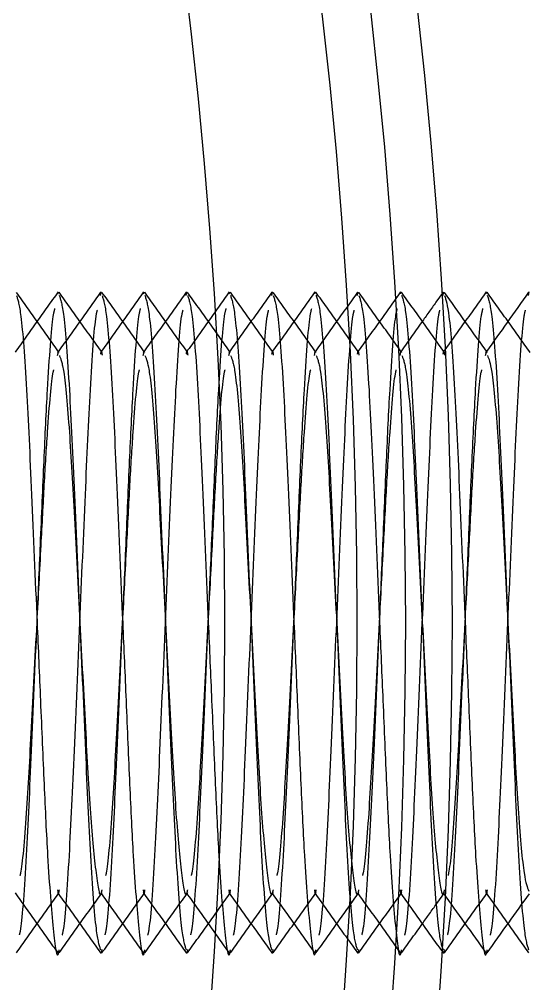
# Model space of a CAD drawing. Header units: metres. Extents: x 0 to 21025, y 0 to 14850.
# Drawn here: x 2198.46 to 2210.36, y 13176.25 to 13198.77 of the extents above; entities that cross this region are included whole.
import ezdxf

# ---------------------------------------------------------------- set-up
doc = ezdxf.new("R2010")
doc.units = ezdxf.units.M
doc.header["$LTSCALE"] = 25
doc.linetypes.add('HIDDEN2', pattern=[4.7625, 3.175, -1.5875])
doc.layers.add('SL4', color=4, linetype='Continuous')
doc.layers.add('ST1', color=7, linetype='HIDDEN2')

msp = doc.modelspace()

# ---------------------------------------------------------------- linework, layer by layer
at = {"layer": 'SL4'}
for p, q in [((2208.354, 13192.397), (2208.189, 13192.165)), ((2208.352, 13192.324), (2208.37, 13192.409)), ((2210.352, 13192.324), (2210.37, 13192.409)), ((2208.229, 13178.148), (2208.371, 13178.347))]:
    msp.add_line(p, q, dxfattribs=at)
for radius in [125, 123.91, 122.777, 119.686]:
    msp.add_circle((2083.564, 13184.681), radius, dxfattribs=at)
for points, knots in [([(2209.39, 13190.988), (2209.223, 13191.223), (2208.889, 13191.692), (2208.554, 13192.161), (2208.387, 13192.395)], [0, 0, 0, 0, 0.49997, 1, 1, 1, 1]), ([(2210.354, 13192.397), (2210.187, 13192.162), (2209.859, 13191.702), (2209.531, 13191.241), (2209.37, 13191.016)], [0, 0, 0, 0, 0.5101931, 1, 1, 1, 1]), ([(2208.389, 13192.32), (2208.423, 13192.218), (2208.498, 13191.992), (2208.627, 13190.27), (2208.74, 13187.721), (2208.853, 13185.083), (2208.954, 13182.756), (2209.033, 13180.868), (2209.127, 13178.898), (2209.25, 13177.427), (2209.335, 13176.76), (2209.382, 13177.005), (2209.387, 13177.035)], [0, 0, 0, 0, 0.105235, 0.232658, 0.35505, 0.481371, 0.557428, 0.64442, 0.730956, 0.858379, 0.982548, 1, 1, 1, 1]), ([(2209.391, 13190.923), (2209.424, 13190.841), (2209.498, 13190.656), (2209.627, 13189.253), (2209.74, 13187.167), (2209.87, 13184.681), (2210.001, 13182.196), (2210.113, 13180.107), (2210.245, 13178.683), (2210.322, 13178.497), (2210.357, 13178.41)], [0, 0, 0, 0, 0.106972, 0.238781, 0.365377, 0.496042, 0.626708, 0.753304, 0.885113, 1, 1, 1, 1]), ([(2208.357, 13178.366), (2208.525, 13178.131), (2208.859, 13177.662), (2209.193, 13177.193), (2209.36, 13176.958)], [0, 0, 0, 0, 0.499965, 1, 1, 1, 1]), ([(2209.386, 13176.965), (2209.553, 13177.2), (2209.881, 13177.661), (2210.21, 13178.121), (2210.371, 13178.347)], [0, 0, 0, 0, 0.509687, 1, 1, 1, 1])]:
    msp.add_open_spline(points, degree=3, knots=knots, dxfattribs=at)
at = {"layer": 'ST1'}
for p, q in [((2199.359, 13192.357), (2199.37, 13192.409)), ((2200.352, 13192.324), (2200.37, 13192.409)), ((2201.359, 13192.357), (2201.37, 13192.409)), ((2202.352, 13192.324), (2202.37, 13192.409)), ((2203.359, 13192.357), (2203.37, 13192.409)), ((2204.352, 13192.324), (2204.37, 13192.409)), ((2205.359, 13192.357), (2205.37, 13192.409)), ((2206.352, 13192.324), (2206.37, 13192.409)), ((2207.359, 13192.357), (2207.37, 13192.409)), ((2209.359, 13192.357), (2209.37, 13192.409)), ((2209.37, 13191.016), (2209.35, 13190.988)), ((2199.35, 13190.923), (2199.37, 13191.003)), ((2201.35, 13190.923), (2201.37, 13191.003)), ((2203.35, 13190.923), (2203.37, 13191.003)), ((2205.35, 13190.923), (2205.37, 13191.003)), ((2207.35, 13190.923), (2207.37, 13191.003)), ((2209.35, 13190.923), (2209.37, 13191.003)), ((2208.371, 13178.347), (2208.39, 13178.374)), ((2200.37, 13176.954), (2200.389, 13177.042)), ((2202.37, 13176.954), (2202.389, 13177.042)), ((2204.37, 13176.954), (2204.389, 13177.042)), ((2206.37, 13176.954), (2206.389, 13177.042)), ((2208.37, 13176.954), (2208.389, 13177.042))]:
    msp.add_line(p, q, dxfattribs=at)
for points, knots in [([(2199.36, 13192.404), (2199.193, 13192.169), (2198.859, 13191.7), (2198.525, 13191.231), (2198.357, 13190.997)], [0, 0, 0, 0, 0.500035, 1, 1, 1, 1]), ([(2199.39, 13190.988), (2199.223, 13191.223), (2198.889, 13191.692), (2198.554, 13192.161), (2198.387, 13192.395)], [0, 0, 0, 0, 0.49997, 1, 1, 1, 1]), ([(2200.354, 13192.397), (2200.187, 13192.162), (2199.852, 13191.692), (2199.518, 13191.223), (2199.35, 13190.988)], [0, 0, 0, 0, 0.50006, 1, 1, 1, 1]), ([(2200.39, 13190.989), (2200.222, 13191.223), (2199.888, 13191.693), (2199.553, 13192.163), (2199.386, 13192.397)], [0, 0, 0, 0, 0.499937, 1, 1, 1, 1]), ([(2201.36, 13192.404), (2201.193, 13192.169), (2200.859, 13191.7), (2200.525, 13191.231), (2200.357, 13190.997)], [0, 0, 0, 0, 0.500035, 1, 1, 1, 1]), ([(2201.39, 13190.988), (2201.223, 13191.223), (2200.889, 13191.692), (2200.554, 13192.161), (2200.387, 13192.395)], [0, 0, 0, 0, 0.49997, 1, 1, 1, 1]), ([(2202.354, 13192.397), (2202.187, 13192.162), (2201.852, 13191.692), (2201.518, 13191.223), (2201.35, 13190.988)], [0, 0, 0, 0, 0.50006, 1, 1, 1, 1]), ([(2202.39, 13190.989), (2202.222, 13191.223), (2201.888, 13191.693), (2201.553, 13192.163), (2201.386, 13192.397)], [0, 0, 0, 0, 0.499937, 1, 1, 1, 1]), ([(2203.36, 13192.404), (2203.193, 13192.169), (2202.859, 13191.7), (2202.525, 13191.231), (2202.357, 13190.997)], [0, 0, 0, 0, 0.500035, 1, 1, 1, 1]), ([(2203.39, 13190.988), (2203.223, 13191.223), (2202.889, 13191.692), (2202.554, 13192.161), (2202.387, 13192.395)], [0, 0, 0, 0, 0.49997, 1, 1, 1, 1]), ([(2204.354, 13192.397), (2204.187, 13192.162), (2203.852, 13191.692), (2203.518, 13191.223), (2203.35, 13190.988)], [0, 0, 0, 0, 0.5000596, 1, 1, 1, 1]), ([(2204.39, 13190.989), (2204.222, 13191.223), (2203.888, 13191.693), (2203.553, 13192.163), (2203.386, 13192.397)], [0, 0, 0, 0, 0.499937, 1, 1, 1, 1]), ([(2205.36, 13192.404), (2205.193, 13192.169), (2204.859, 13191.7), (2204.525, 13191.231), (2204.357, 13190.997)], [0, 0, 0, 0, 0.500035, 1, 1, 1, 1]), ([(2205.39, 13190.988), (2205.223, 13191.223), (2204.889, 13191.692), (2204.554, 13192.161), (2204.387, 13192.395)], [0, 0, 0, 0, 0.49997, 1, 1, 1, 1]), ([(2206.354, 13192.397), (2206.187, 13192.162), (2205.852, 13191.692), (2205.518, 13191.223), (2205.35, 13190.988)], [0, 0, 0, 0, 0.50006, 1, 1, 1, 1]), ([(2206.39, 13190.989), (2206.222, 13191.223), (2205.888, 13191.693), (2205.553, 13192.163), (2205.386, 13192.397)], [0, 0, 0, 0, 0.4999369, 1, 1, 1, 1]), ([(2207.36, 13192.404), (2207.193, 13192.169), (2206.859, 13191.7), (2206.525, 13191.231), (2206.357, 13190.997)], [0, 0, 0, 0, 0.500035, 1, 1, 1, 1]), ([(2207.39, 13190.988), (2207.223, 13191.223), (2206.889, 13191.692), (2206.554, 13192.161), (2206.387, 13192.395)], [0, 0, 0, 0, 0.49997, 1, 1, 1, 1]), ([(2208.39, 13190.989), (2208.222, 13191.223), (2207.888, 13191.693), (2207.553, 13192.163), (2207.386, 13192.397)], [0, 0, 0, 0, 0.499937, 1, 1, 1, 1]), ([(2209.36, 13192.404), (2209.193, 13192.169), (2208.859, 13191.7), (2208.525, 13191.231), (2208.357, 13190.997)], [0, 0, 0, 0, 0.500035, 1, 1, 1, 1]), ([(2210.39, 13190.989), (2210.222, 13191.223), (2209.888, 13191.693), (2209.553, 13192.163), (2209.386, 13192.397)], [0, 0, 0, 0, 0.499937, 1, 1, 1, 1]), ([(2198.389, 13192.32), (2198.423, 13192.218), (2198.498, 13191.992), (2198.627, 13190.27), (2198.74, 13187.721), (2198.853, 13185.083), (2198.954, 13182.756), (2199.033, 13180.868), (2199.127, 13178.898), (2199.25, 13177.427), (2199.335, 13176.76), (2199.382, 13177.005), (2199.387, 13177.035)], [0, 0, 0, 0, 0.105235, 0.232658, 0.35505, 0.481371, 0.557428, 0.64442, 0.730956, 0.858379, 0.982548, 1, 1, 1, 1]), ([(2199.387, 13192.327), (2199.422, 13192.224), (2199.497, 13191.997), (2199.627, 13190.271), (2199.74, 13187.719), (2199.87, 13184.681), (2200.001, 13181.643), (2200.113, 13179.092), (2200.243, 13177.367), (2200.318, 13177.141), (2200.352, 13177.038)], [0, 0, 0, 0, 0.110571, 0.242596, 0.369408, 0.50029, 0.631172, 0.757984, 0.890008, 1, 1, 1, 1]), ([(2200.389, 13192.32), (2200.423, 13192.218), (2200.498, 13191.992), (2200.627, 13190.27), (2200.74, 13187.721), (2200.853, 13185.083), (2200.954, 13182.756), (2201.033, 13180.868), (2201.127, 13178.898), (2201.25, 13177.427), (2201.335, 13176.76), (2201.382, 13177.005), (2201.387, 13177.035)], [0, 0, 0, 0, 0.105235, 0.232658, 0.35505, 0.481371, 0.557428, 0.64442, 0.730956, 0.858379, 0.982548, 1, 1, 1, 1]), ([(2201.387, 13192.327), (2201.422, 13192.224), (2201.497, 13191.997), (2201.627, 13190.271), (2201.74, 13187.719), (2201.87, 13184.681), (2202.001, 13181.643), (2202.113, 13179.092), (2202.243, 13177.367), (2202.318, 13177.141), (2202.352, 13177.038)], [0, 0, 0, 0, 0.110571, 0.242596, 0.369408, 0.50029, 0.631172, 0.757984, 0.890008, 1, 1, 1, 1]), ([(2202.389, 13192.32), (2202.423, 13192.218), (2202.498, 13191.992), (2202.627, 13190.27), (2202.74, 13187.721), (2202.853, 13185.083), (2202.954, 13182.756), (2203.033, 13180.868), (2203.127, 13178.898), (2203.25, 13177.427), (2203.335, 13176.76), (2203.382, 13177.005), (2203.387, 13177.035)], [0, 0, 0, 0, 0.1052351, 0.2326582, 0.3550505, 0.4813706, 0.5574277, 0.6444204, 0.7309556, 0.8583788, 0.9825482, 1, 1, 1, 1]), ([(2203.387, 13192.327), (2203.422, 13192.224), (2203.497, 13191.997), (2203.627, 13190.271), (2203.74, 13187.719), (2203.87, 13184.681), (2204.001, 13181.643), (2204.113, 13179.092), (2204.243, 13177.367), (2204.318, 13177.141), (2204.352, 13177.038)], [0, 0, 0, 0, 0.110571, 0.242596, 0.369408, 0.50029, 0.631172, 0.757984, 0.890008, 1, 1, 1, 1]), ([(2204.389, 13192.32), (2204.423, 13192.218), (2204.498, 13191.992), (2204.627, 13190.27), (2204.74, 13187.721), (2204.853, 13185.083), (2204.954, 13182.756), (2205.033, 13180.868), (2205.127, 13178.898), (2205.25, 13177.427), (2205.335, 13176.76), (2205.382, 13177.005), (2205.387, 13177.035)], [0, 0, 0, 0, 0.105235, 0.232658, 0.35505, 0.481371, 0.557428, 0.64442, 0.730956, 0.858379, 0.982548, 1, 1, 1, 1]), ([(2205.387, 13192.327), (2205.422, 13192.224), (2205.497, 13191.997), (2205.627, 13190.271), (2205.74, 13187.719), (2205.87, 13184.681), (2206.001, 13181.643), (2206.113, 13179.092), (2206.243, 13177.367), (2206.318, 13177.141), (2206.352, 13177.038)], [0, 0, 0, 0, 0.110571, 0.242596, 0.369408, 0.50029, 0.631172, 0.757984, 0.890008, 1, 1, 1, 1]), ([(2206.389, 13192.32), (2206.423, 13192.218), (2206.498, 13191.992), (2206.627, 13190.27), (2206.74, 13187.721), (2206.853, 13185.083), (2206.954, 13182.756), (2207.033, 13180.868), (2207.127, 13178.898), (2207.25, 13177.427), (2207.335, 13176.76), (2207.382, 13177.005), (2207.387, 13177.035)], [0, 0, 0, 0, 0.105235, 0.232658, 0.35505, 0.481371, 0.557428, 0.64442, 0.730956, 0.858379, 0.982548, 1, 1, 1, 1]), ([(2208.189, 13192.165), (2208.077, 13192.008), (2207.797, 13191.615), (2207.518, 13191.223), (2207.35, 13190.988)], [0, 0, 0, 0, 0.401854, 1, 1, 1, 1]), ([(2207.387, 13192.327), (2207.422, 13192.224), (2207.497, 13191.997), (2207.627, 13190.271), (2207.74, 13187.719), (2207.87, 13184.681), (2208.001, 13181.643), (2208.113, 13179.092), (2208.243, 13177.367), (2208.318, 13177.141), (2208.352, 13177.038)], [0, 0, 0, 0, 0.110571, 0.242596, 0.369408, 0.50029, 0.631172, 0.757984, 0.890008, 1, 1, 1, 1]), ([(2209.387, 13192.327), (2209.422, 13192.224), (2209.497, 13191.997), (2209.627, 13190.271), (2209.74, 13187.719), (2209.87, 13184.681), (2210.001, 13181.643), (2210.113, 13179.092), (2210.243, 13177.367), (2210.318, 13177.141), (2210.352, 13177.038)], [0, 0, 0, 0, 0.110571, 0.242596, 0.369408, 0.50029, 0.631172, 0.757984, 0.890008, 1, 1, 1, 1]), ([(2198.461, 13177.385), (2198.471, 13177.426), (2198.523, 13177.631), (2198.627, 13179.128), (2198.74, 13181.631), (2198.853, 13184.282), (2198.954, 13186.604), (2199.033, 13188.506), (2199.126, 13190.417), (2199.22, 13191.759), (2199.274, 13191.965), (2199.287, 13192.014)], [0, 0, 0, 0, 0.038658, 0.193158, 0.341558, 0.49472, 0.586939, 0.692417, 0.79734, 0.95184, 1, 1, 1, 1]), ([(2199.46, 13177.378), (2199.47, 13177.42), (2199.523, 13177.626), (2199.627, 13179.127), (2199.74, 13181.634), (2199.87, 13184.681), (2200.001, 13187.728), (2200.113, 13190.235), (2200.218, 13191.735), (2200.27, 13191.94), (2200.28, 13191.982)], [0, 0, 0, 0, 0.040767, 0.196457, 0.346, 0.500342, 0.654684, 0.804227, 0.959916, 1, 1, 1, 1]), ([(2200.461, 13177.385), (2200.471, 13177.426), (2200.523, 13177.631), (2200.627, 13179.128), (2200.74, 13181.631), (2200.853, 13184.282), (2200.954, 13186.604), (2201.033, 13188.506), (2201.126, 13190.417), (2201.22, 13191.759), (2201.274, 13191.965), (2201.287, 13192.014)], [0, 0, 0, 0, 0.038658, 0.193158, 0.341558, 0.49472, 0.586939, 0.692417, 0.79734, 0.95184, 1, 1, 1, 1]), ([(2201.46, 13177.378), (2201.47, 13177.42), (2201.523, 13177.626), (2201.627, 13179.127), (2201.74, 13181.634), (2201.87, 13184.681), (2202.001, 13187.728), (2202.113, 13190.235), (2202.218, 13191.735), (2202.27, 13191.94), (2202.28, 13191.982)], [0, 0, 0, 0, 0.040767, 0.196457, 0.346, 0.500342, 0.654684, 0.804227, 0.959916, 1, 1, 1, 1]), ([(2202.461, 13177.385), (2202.471, 13177.426), (2202.523, 13177.631), (2202.627, 13179.128), (2202.74, 13181.631), (2202.853, 13184.282), (2202.954, 13186.604), (2203.033, 13188.506), (2203.126, 13190.417), (2203.22, 13191.759), (2203.274, 13191.965), (2203.287, 13192.014)], [0, 0, 0, 0, 0.038658, 0.193158, 0.341558, 0.49472, 0.586939, 0.692417, 0.79734, 0.95184, 1, 1, 1, 1]), ([(2203.46, 13177.378), (2203.47, 13177.42), (2203.523, 13177.626), (2203.627, 13179.127), (2203.74, 13181.634), (2203.87, 13184.681), (2204.001, 13187.728), (2204.113, 13190.235), (2204.218, 13191.735), (2204.27, 13191.94), (2204.28, 13191.982)], [0, 0, 0, 0, 0.040767, 0.196457, 0.346, 0.500342, 0.654684, 0.804227, 0.959916, 1, 1, 1, 1]), ([(2204.461, 13177.385), (2204.471, 13177.426), (2204.523, 13177.631), (2204.627, 13179.128), (2204.74, 13181.631), (2204.853, 13184.282), (2204.954, 13186.604), (2205.033, 13188.506), (2205.126, 13190.417), (2205.22, 13191.759), (2205.274, 13191.965), (2205.287, 13192.014)], [0, 0, 0, 0, 0.038658, 0.193158, 0.341558, 0.49472, 0.586939, 0.692417, 0.79734, 0.95184, 1, 1, 1, 1]), ([(2205.46, 13177.378), (2205.47, 13177.42), (2205.523, 13177.626), (2205.627, 13179.127), (2205.74, 13181.634), (2205.87, 13184.681), (2206.001, 13187.728), (2206.113, 13190.235), (2206.218, 13191.735), (2206.27, 13191.94), (2206.28, 13191.982)], [0, 0, 0, 0, 0.0407674, 0.196457, 0.3459999, 0.5003418, 0.6546838, 0.8042266, 0.9599163, 1, 1, 1, 1]), ([(2206.461, 13177.385), (2206.471, 13177.426), (2206.523, 13177.631), (2206.627, 13179.128), (2206.74, 13181.631), (2206.853, 13184.282), (2206.954, 13186.604), (2207.033, 13188.506), (2207.126, 13190.417), (2207.22, 13191.759), (2207.274, 13191.965), (2207.287, 13192.014)], [0, 0, 0, 0, 0.038658, 0.193158, 0.341558, 0.49472, 0.586939, 0.692417, 0.79734, 0.95184, 1, 1, 1, 1]), ([(2207.46, 13177.378), (2207.47, 13177.42), (2207.523, 13177.626), (2207.627, 13179.127), (2207.74, 13181.634), (2207.87, 13184.681), (2208.001, 13187.728), (2208.113, 13190.235), (2208.218, 13191.735), (2208.27, 13191.94), (2208.28, 13191.982)], [0, 0, 0, 0, 0.040767, 0.196457, 0.346, 0.500342, 0.654684, 0.804227, 0.959916, 1, 1, 1, 1]), ([(2208.461, 13177.385), (2208.471, 13177.426), (2208.523, 13177.631), (2208.627, 13179.128), (2208.74, 13181.631), (2208.853, 13184.282), (2208.954, 13186.604), (2209.033, 13188.506), (2209.126, 13190.417), (2209.22, 13191.759), (2209.274, 13191.965), (2209.287, 13192.014)], [0, 0, 0, 0, 0.038658, 0.193158, 0.341558, 0.49472, 0.586939, 0.692417, 0.79734, 0.95184, 1, 1, 1, 1]), ([(2209.46, 13177.378), (2209.47, 13177.42), (2209.523, 13177.626), (2209.627, 13179.127), (2209.74, 13181.634), (2209.87, 13184.681), (2210.001, 13187.728), (2210.113, 13190.235), (2210.218, 13191.735), (2210.27, 13191.94), (2210.28, 13191.982)], [0, 0, 0, 0, 0.040767, 0.196457, 0.346, 0.500342, 0.654684, 0.804227, 0.959916, 1, 1, 1, 1]), ([(2199.391, 13190.923), (2199.424, 13190.841), (2199.498, 13190.656), (2199.627, 13189.253), (2199.74, 13187.167), (2199.87, 13184.679), (2200.001, 13182.204), (2200.113, 13180.078), (2200.25, 13178.744), (2200.336, 13178.201), (2200.384, 13178.409), (2200.39, 13178.438)], [0, 0, 0, 0, 0.103385, 0.230773, 0.353124, 0.479408, 0.605692, 0.728043, 0.855432, 0.979562, 1, 1, 1, 1]), ([(2200.357, 13190.953), (2200.362, 13190.976), (2200.373, 13191.035), (2200.384, 13190.966), (2200.39, 13190.924)], [0, 0, 0, 0, 0.390533, 1, 1, 1, 1]), ([(2201.391, 13190.923), (2201.424, 13190.841), (2201.498, 13190.656), (2201.627, 13189.253), (2201.74, 13187.167), (2201.87, 13184.679), (2202.001, 13182.204), (2202.113, 13180.078), (2202.25, 13178.744), (2202.336, 13178.201), (2202.384, 13178.409), (2202.39, 13178.438)], [0, 0, 0, 0, 0.103385, 0.230773, 0.353124, 0.479408, 0.605692, 0.728043, 0.855432, 0.979562, 1, 1, 1, 1]), ([(2202.357, 13190.953), (2202.362, 13190.976), (2202.373, 13191.035), (2202.384, 13190.966), (2202.39, 13190.924)], [0, 0, 0, 0, 0.390533, 1, 1, 1, 1]), ([(2203.391, 13190.923), (2203.424, 13190.841), (2203.498, 13190.656), (2203.627, 13189.253), (2203.74, 13187.167), (2203.87, 13184.679), (2204.001, 13182.204), (2204.113, 13180.078), (2204.25, 13178.744), (2204.336, 13178.201), (2204.384, 13178.409), (2204.39, 13178.438)], [0, 0, 0, 0, 0.103385, 0.230773, 0.353124, 0.479408, 0.605692, 0.728043, 0.855432, 0.979562, 1, 1, 1, 1]), ([(2204.357, 13190.953), (2204.362, 13190.976), (2204.373, 13191.035), (2204.384, 13190.966), (2204.39, 13190.924)], [0, 0, 0, 0, 0.390533, 1, 1, 1, 1]), ([(2205.391, 13190.923), (2205.424, 13190.841), (2205.498, 13190.656), (2205.627, 13189.253), (2205.74, 13187.167), (2205.87, 13184.679), (2206.001, 13182.204), (2206.113, 13180.078), (2206.25, 13178.744), (2206.336, 13178.201), (2206.384, 13178.409), (2206.39, 13178.438)], [0, 0, 0, 0, 0.103385, 0.230773, 0.353124, 0.479408, 0.605692, 0.728043, 0.855432, 0.979562, 1, 1, 1, 1]), ([(2206.357, 13190.953), (2206.362, 13190.976), (2206.373, 13191.035), (2206.384, 13190.966), (2206.39, 13190.924)], [0, 0, 0, 0, 0.390533, 1, 1, 1, 1]), ([(2207.391, 13190.923), (2207.424, 13190.841), (2207.498, 13190.656), (2207.627, 13189.253), (2207.74, 13187.167), (2207.87, 13184.679), (2208.001, 13182.204), (2208.113, 13180.078), (2208.25, 13178.744), (2208.336, 13178.201), (2208.384, 13178.409), (2208.39, 13178.438)], [0, 0, 0, 0, 0.103385, 0.230773, 0.353124, 0.479408, 0.605692, 0.728043, 0.855432, 0.979562, 1, 1, 1, 1]), ([(2208.357, 13190.953), (2208.362, 13190.976), (2208.373, 13191.035), (2208.384, 13190.966), (2208.39, 13190.924)], [0, 0, 0, 0, 0.390533, 1, 1, 1, 1]), ([(2198.478, 13178.777), (2198.483, 13178.794), (2198.529, 13178.959), (2198.628, 13180.15), (2198.74, 13182.183), (2198.858, 13184.462), (2198.962, 13186.412), (2199.04, 13187.942), (2199.129, 13189.394), (2199.211, 13190.403), (2199.258, 13190.567), (2199.262, 13190.584)], [0, 0, 0, 0, 0.019148, 0.181961, 0.338335, 0.499736, 0.617516, 0.717853, 0.818619, 0.981432, 1, 1, 1, 1]), ([(2200.478, 13178.777), (2200.483, 13178.794), (2200.529, 13178.959), (2200.628, 13180.15), (2200.74, 13182.183), (2200.858, 13184.462), (2200.962, 13186.412), (2201.04, 13187.942), (2201.129, 13189.394), (2201.211, 13190.403), (2201.258, 13190.567), (2201.262, 13190.584)], [0, 0, 0, 0, 0.019148, 0.181961, 0.338335, 0.499736, 0.617516, 0.717853, 0.818619, 0.981432, 1, 1, 1, 1]), ([(2202.478, 13178.777), (2202.483, 13178.794), (2202.529, 13178.959), (2202.628, 13180.15), (2202.74, 13182.183), (2202.858, 13184.462), (2202.962, 13186.412), (2203.04, 13187.942), (2203.129, 13189.394), (2203.211, 13190.403), (2203.258, 13190.567), (2203.262, 13190.584)], [0, 0, 0, 0, 0.019148, 0.181961, 0.338335, 0.499736, 0.617516, 0.717853, 0.818619, 0.981432, 1, 1, 1, 1]), ([(2204.478, 13178.777), (2204.483, 13178.794), (2204.529, 13178.959), (2204.628, 13180.15), (2204.74, 13182.183), (2204.858, 13184.462), (2204.962, 13186.412), (2205.04, 13187.942), (2205.129, 13189.394), (2205.211, 13190.403), (2205.258, 13190.567), (2205.262, 13190.584)], [0, 0, 0, 0, 0.019148, 0.181961, 0.338335, 0.499736, 0.617516, 0.717853, 0.818619, 0.981432, 1, 1, 1, 1]), ([(2206.478, 13178.777), (2206.483, 13178.794), (2206.529, 13178.959), (2206.628, 13180.15), (2206.74, 13182.183), (2206.858, 13184.462), (2206.962, 13186.412), (2207.04, 13187.942), (2207.129, 13189.394), (2207.211, 13190.403), (2207.258, 13190.567), (2207.262, 13190.584)], [0, 0, 0, 0, 0.019148, 0.181961, 0.338335, 0.499736, 0.617516, 0.717853, 0.818619, 0.981432, 1, 1, 1, 1]), ([(2208.478, 13178.777), (2208.483, 13178.794), (2208.529, 13178.959), (2208.628, 13180.15), (2208.74, 13182.183), (2208.858, 13184.462), (2208.962, 13186.412), (2209.04, 13187.942), (2209.129, 13189.394), (2209.211, 13190.403), (2209.258, 13190.567), (2209.262, 13190.584)], [0, 0, 0, 0, 0.019148, 0.181961, 0.338335, 0.499736, 0.617516, 0.717853, 0.818619, 0.981432, 1, 1, 1, 1]), ([(2199.35, 13178.44), (2199.357, 13178.4), (2199.37, 13178.32), (2199.384, 13178.4), (2199.391, 13178.439)], [0, 0, 0, 0, 0.50176, 1, 1, 1, 1]), ([(2201.35, 13178.44), (2201.357, 13178.4), (2201.37, 13178.32), (2201.384, 13178.4), (2201.391, 13178.439)], [0, 0, 0, 0, 0.50176, 1, 1, 1, 1]), ([(2203.35, 13178.44), (2203.357, 13178.4), (2203.37, 13178.32), (2203.384, 13178.4), (2203.391, 13178.439)], [0, 0, 0, 0, 0.50176, 1, 1, 1, 1]), ([(2205.35, 13178.44), (2205.357, 13178.4), (2205.37, 13178.32), (2205.384, 13178.4), (2205.391, 13178.439)], [0, 0, 0, 0, 0.50176, 1, 1, 1, 1]), ([(2207.35, 13178.44), (2207.357, 13178.4), (2207.37, 13178.32), (2207.384, 13178.4), (2207.391, 13178.439)], [0, 0, 0, 0, 0.50176, 1, 1, 1, 1]), ([(2209.35, 13178.44), (2209.357, 13178.4), (2209.37, 13178.32), (2209.384, 13178.4), (2209.391, 13178.439)], [0, 0, 0, 0, 0.50176, 1, 1, 1, 1]), ([(2198.357, 13178.366), (2198.525, 13178.131), (2198.859, 13177.662), (2199.193, 13177.193), (2199.36, 13176.958)], [0, 0, 0, 0, 0.499965, 1, 1, 1, 1]), ([(2198.387, 13176.967), (2198.554, 13177.202), (2198.889, 13177.671), (2199.223, 13178.14), (2199.39, 13178.374)], [0, 0, 0, 0, 0.50003, 1, 1, 1, 1]), ([(2199.35, 13178.374), (2199.518, 13178.14), (2199.852, 13177.67), (2200.187, 13177.201), (2200.354, 13176.966)], [0, 0, 0, 0, 0.49994, 1, 1, 1, 1]), ([(2199.386, 13176.965), (2199.553, 13177.2), (2199.888, 13177.669), (2200.222, 13178.139), (2200.39, 13178.374)], [0, 0, 0, 0, 0.500063, 1, 1, 1, 1]), ([(2200.357, 13178.366), (2200.525, 13178.131), (2200.859, 13177.662), (2201.193, 13177.193), (2201.36, 13176.958)], [0, 0, 0, 0, 0.4999648, 1, 1, 1, 1]), ([(2200.387, 13176.967), (2200.554, 13177.202), (2200.889, 13177.671), (2201.223, 13178.14), (2201.39, 13178.374)], [0, 0, 0, 0, 0.50003, 1, 1, 1, 1]), ([(2201.35, 13178.374), (2201.518, 13178.14), (2201.852, 13177.67), (2202.187, 13177.201), (2202.354, 13176.966)], [0, 0, 0, 0, 0.49994, 1, 1, 1, 1]), ([(2201.386, 13176.965), (2201.553, 13177.2), (2201.888, 13177.669), (2202.222, 13178.139), (2202.39, 13178.374)], [0, 0, 0, 0, 0.500063, 1, 1, 1, 1]), ([(2202.357, 13178.366), (2202.525, 13178.131), (2202.859, 13177.662), (2203.193, 13177.193), (2203.36, 13176.958)], [0, 0, 0, 0, 0.499965, 1, 1, 1, 1]), ([(2202.387, 13176.967), (2202.554, 13177.202), (2202.889, 13177.671), (2203.223, 13178.14), (2203.39, 13178.374)], [0, 0, 0, 0, 0.50003, 1, 1, 1, 1]), ([(2203.35, 13178.374), (2203.518, 13178.14), (2203.852, 13177.67), (2204.187, 13177.201), (2204.354, 13176.966)], [0, 0, 0, 0, 0.4999404, 1, 1, 1, 1]), ([(2203.386, 13176.965), (2203.553, 13177.2), (2203.888, 13177.669), (2204.222, 13178.139), (2204.39, 13178.374)], [0, 0, 0, 0, 0.500063, 1, 1, 1, 1]), ([(2204.357, 13178.366), (2204.525, 13178.131), (2204.859, 13177.662), (2205.193, 13177.193), (2205.36, 13176.958)], [0, 0, 0, 0, 0.499965, 1, 1, 1, 1]), ([(2204.387, 13176.967), (2204.554, 13177.202), (2204.889, 13177.671), (2205.223, 13178.14), (2205.39, 13178.374)], [0, 0, 0, 0, 0.50003, 1, 1, 1, 1]), ([(2205.35, 13178.374), (2205.518, 13178.14), (2205.852, 13177.67), (2206.187, 13177.201), (2206.354, 13176.966)], [0, 0, 0, 0, 0.49994, 1, 1, 1, 1]), ([(2205.386, 13176.965), (2205.553, 13177.2), (2205.888, 13177.669), (2206.222, 13178.139), (2206.39, 13178.374)], [0, 0, 0, 0, 0.5000631, 1, 1, 1, 1]), ([(2206.357, 13178.366), (2206.525, 13178.131), (2206.859, 13177.662), (2207.193, 13177.193), (2207.36, 13176.958)], [0, 0, 0, 0, 0.499965, 1, 1, 1, 1]), ([(2206.387, 13176.967), (2206.554, 13177.202), (2206.889, 13177.671), (2207.223, 13178.14), (2207.39, 13178.374)], [0, 0, 0, 0, 0.50003, 1, 1, 1, 1]), ([(2207.35, 13178.374), (2207.518, 13178.14), (2207.852, 13177.67), (2208.187, 13177.201), (2208.354, 13176.966)], [0, 0, 0, 0, 0.49994, 1, 1, 1, 1]), ([(2208.387, 13176.967), (2208.554, 13177.202), (2208.889, 13177.671), (2209.223, 13178.14), (2209.39, 13178.374)], [0, 0, 0, 0, 0.50003, 1, 1, 1, 1]), ([(2209.35, 13178.374), (2209.518, 13178.14), (2209.852, 13177.67), (2210.187, 13177.201), (2210.354, 13176.966)], [0, 0, 0, 0, 0.4999404, 1, 1, 1, 1]), ([(2207.386, 13176.965), (2207.553, 13177.2), (2207.834, 13177.594), (2208.115, 13177.989), (2208.229, 13178.148)], [0, 0, 0, 0, 0.595251, 1, 1, 1, 1])]:
    msp.add_open_spline(points, degree=3, knots=knots, dxfattribs=at)

doc.saveas('drawing.dxf')
